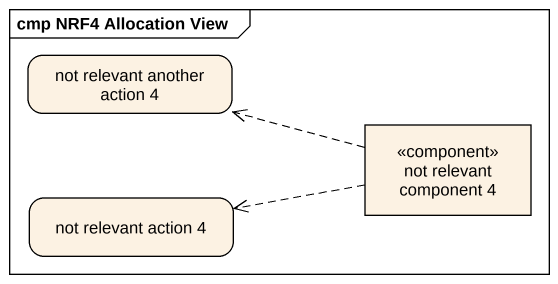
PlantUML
@startuml
mainframe cmp NRF4 Allocation View
hide empty description
state "not relevant another action 4" as not_relevant_another_action
state "not relevant component 4" as not_relevant_component_4 <<component>>
state "not relevant action 4" as not_relevant_action_4
not_relevant_component_4 -left[dashed]-> not_relevant_another_action
not_relevant_component_4 -left[dashed]-> not_relevant_action_4
@enduml
